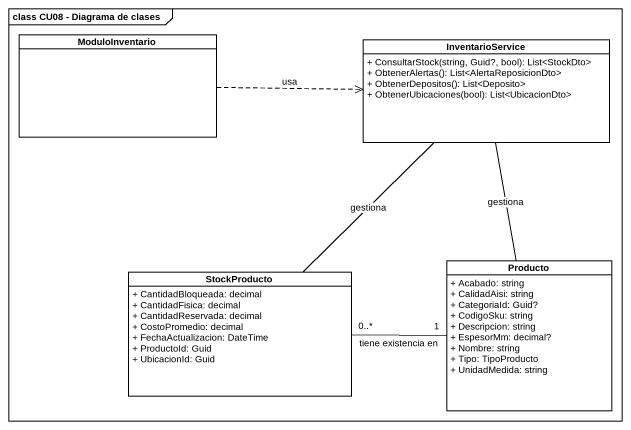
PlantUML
@startuml
mainframe class CU08 - Diagrama de clases
hide circle
hide empty members
skinparam classAttributeIconSize 0
class ModuloInventario
class InventarioService {
  + ConsultarStock(string, Guid?, bool): List<StockDto>
  + ObtenerAlertas(): List<AlertaReposicionDto>
  + ObtenerDepositos(): List<Deposito>
  + ObtenerUbicaciones(bool): List<UbicacionDto>
}
class StockProducto {
  + CantidadBloqueada: decimal
  + CantidadFisica: decimal
  + CantidadReservada: decimal
  + CostoPromedio: decimal
  + FechaActualizacion: DateTime
  + ProductoId: Guid
  + UbicacionId: Guid
}
class Producto {
  + Acabado: string
  + CalidadAisi: string
  + CategoriaId: Guid?
  + CodigoSku: string
  + Descripcion: string
  + EspesorMm: decimal?
  + Nombre: string
  + Tipo: TipoProducto
  + UnidadMedida: string
}
ModuloInventario .right.> InventarioService : usa
InventarioService -- StockProducto : gestiona
InventarioService -- Producto : gestiona
Producto "1" -left- "0..*" StockProducto : tiene existencia en
@enduml
